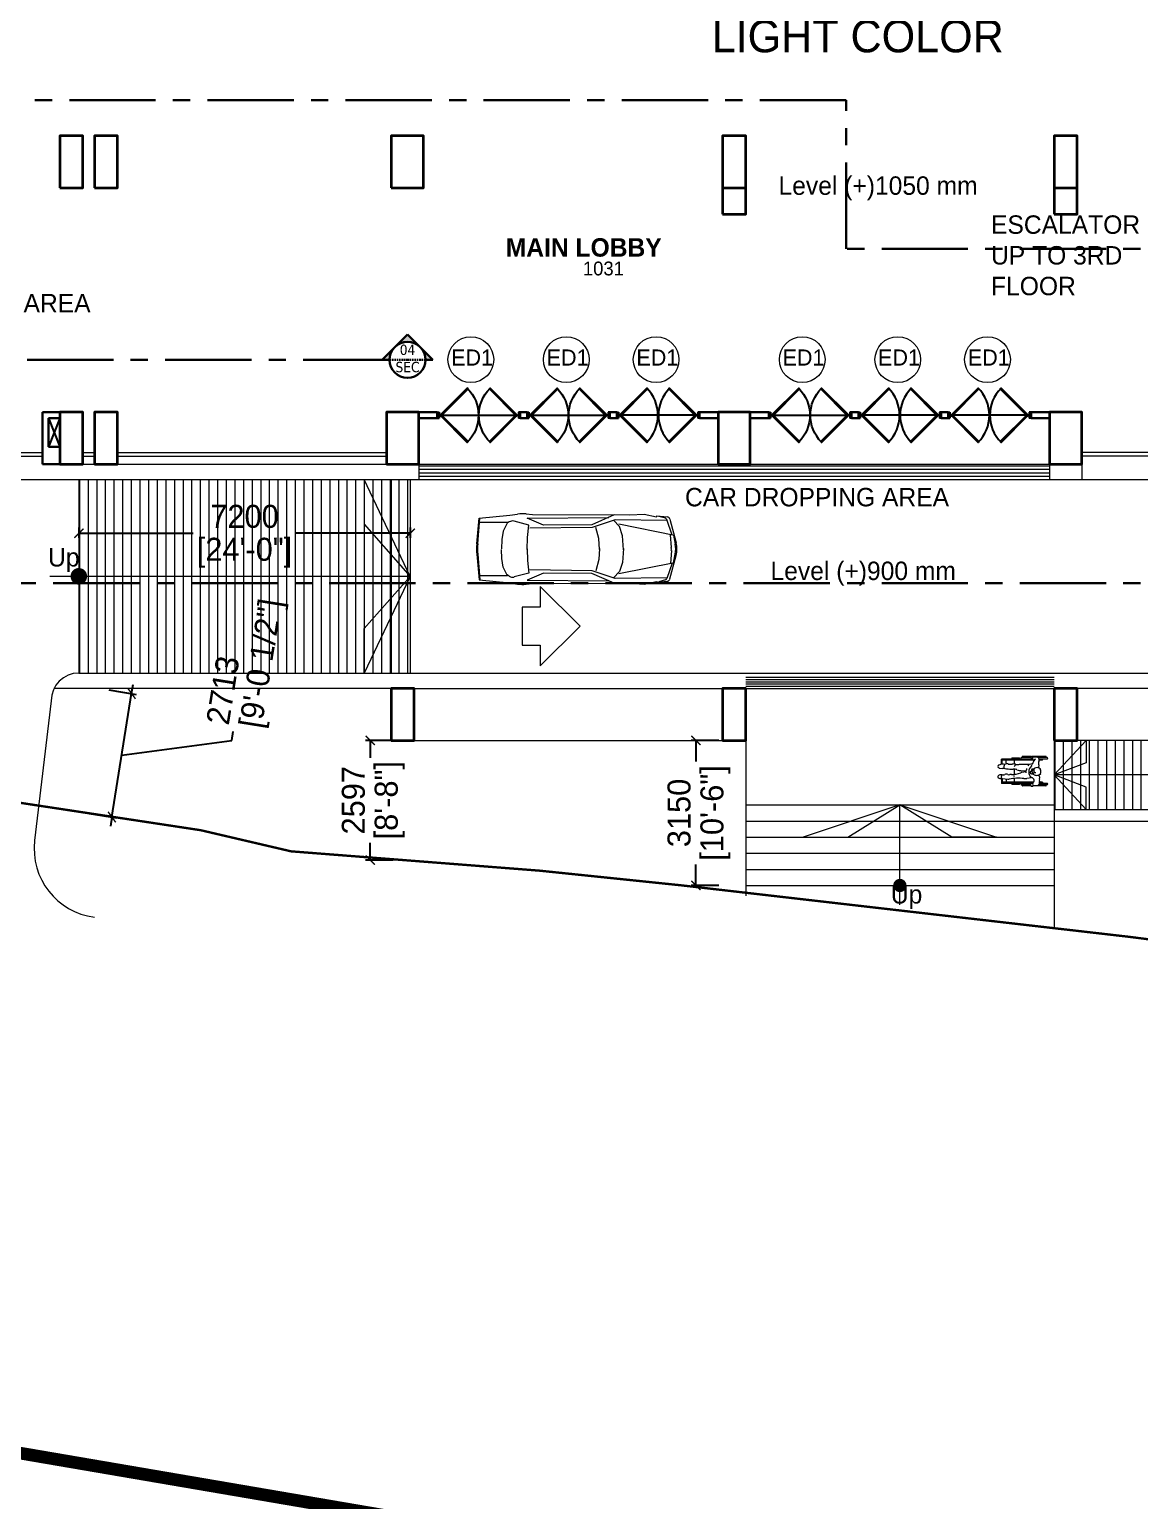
# Model space of a CAD drawing. Header units: millimetres. Extents: x 221017 to 6120115, y -1189702 to 83047459.
# Drawn here: x 3088234 to 3112353, y 32063 to 64006 of the extents above; entities that cross this region are included whole.
import ezdxf

# ---------------------------------------------------------------- set-up
doc = ezdxf.new("R2010")
doc.units = ezdxf.units.MM
doc.header["$LTSCALE"] = 150
doc.header["$MEASUREMENT"] = 0
doc.header["$PDMODE"] = 35
doc.header["$PDSIZE"] = -20
for name, pattern in [('BORDER', [1.75, 0.5, -0.25, 0.5, -0.25, 0, -0.25]), ('CENTERX2', [4, 2.5, -0.5, 0.5, -0.5]), ('HIDDEN', [0.375, 0.25, -0.125]), ('HIDDEN2', [0.1875, 0.125, -0.0625])]:
    doc.linetypes.add(name, pattern=pattern)
doc.layers.get('0').update_dxf_attribs({"linetype": 'CONTINUOUS', "lineweight": 9})
doc.layers.get('DEFPOINTS').update_dxf_attribs({"linetype": 'HIDDEN'})
for name, color, linetype, lineweight in [('CAR', 32, 'CONTINUOUS', 9), ('col new', 1, 'CONTINUOUS', 35), ('DIM', 7, 'CONTINUOUS', 13), ('Door Window Schedule', 173, 'CONTINUOUS', 9), ('Finishing Schedule', 44, 'CONTINUOUS', 9), ('FUR', 8, 'CONTINUOUS', 5), ('RAMP', 251, 'CONTINUOUS', 5), ('Roof Plan', 31, 'CONTINUOUS', 5), ('Room Numbering', 253, 'CONTINUOUS', 9), ('section line', 254, 'CONTINUOUS', 30), ('stair', 212, 'CONTINUOUS', 15), ('WALL', 7, 'CONTINUOUS', 30)]:
    doc.layers.add(name, color=color, linetype=linetype, lineweight=lineweight)
for name, color, linetype in [('door', 131, 'CONTINUOUS'), ('LOW WALL', 40, 'CONTINUOUS'), ('Propoerty Line', 3, 'BORDER'), ('ROAD', 1, 'CONTINUOUS'), ('TEXT', 7, 'CONTINUOUS')]:
    doc.layers.add(name, color=color, linetype=linetype)
doc.styles.get("Standard").update_dxf_attribs({"font": 'GOTHIC.TTF', "width": 0.8})
doc.styles.add('Tahoma', font='tahoma.ttf')
doc.styles.add('Text Layout', font='GOTHIC.TTF')
doc.dimstyles.new('scale 50mm NEW', dxfattribs={"dimscale": 0, "dimtxt": 500, "dimasz": 200, "dimexe": 100, "dimexo": 100, "dimgap": 100, "dimtad": 0, "dimdec": 0, "dimzin": 1, "dimdsep": 46, "dimtxsty": 'Text Layout', "dimblk": 'ARCHTICK', "dimcen": 0.09, "dimclrd": 256, "dimclre": 256, "dimadec": 0, "dimazin": 0, "dimtfac": 1, "dimtdec": 0, "dimtmove": 1, "dimatfit": 0, "dimfxl": 0, "dimtolj": 1, "dimtzin": 0, "dimarcsym": 0})
pattern_1 = [(90, (2911577.74, 78103.02), (-187.5, 1e-14), [])]

# ---------------------------------------------------------------- blocks, each defined once
blk = doc.blocks.new('D72')
at = {"layer": 'door'}
for p, q in [((0, 4.9), (1.5, 4.9)), ((0, -0.1), (0, 4.9)), ((0, 0.4), (0, 4.5)), ((1.5, -0.1), (1.5, 4.9)), ((1.5, 0.9), (1.5, 0.9)), ((2.5, 2.4), (3.4, 2.4)), ((69.5, 2.4), (68.6, 2.4)), ((70.5, 0.9), (70.5, 4.9)), ((72, 4.9), (70.5, 4.9)), ((70.5, -0.1), (70.5, 0.9)), ((70.5, 0.9), (70.5, 0.9)), ((72, -0.1), (72, 4.9)), ((72, 0.4), (72, 4.5)), ((0, -0.1), (1.5, -0.1)), ((72, -0.1), (70.5, -0.1))]:
    blk.add_line(p, q, dxfattribs=at)
at = {"layer": 'door', "linetype": 'HIDDEN2', "ltscale": 10}
blk.add_line((1.5, 2.4), (70.5, 2.4), dxfattribs=at)
at = {"layer": 'door', "ltscale": 10}
for points in [[(26.7, 25.3, 0.007036), (26.1, 26), (2.5, 2.4), (3.2, 1.8)], [(45.3, 25.3, -0.007036), (45.9, 26), (69.5, 2.4), (68.8, 1.8)], [(26.7, -20.5, -0.007036), (26.1, -21.1), (2.5, 2.4), (3.2, 3.1)], [(45.3, -20.5, 0.007036), (45.9, -21.1), (69.5, 2.4), (68.8, 3.1)]]:
    blk.add_lwpolyline(points, format="xyb", close=True, dxfattribs=at)
for centre, start, end in [((2.5, 2.4), 315, 45), ((69.5, 2.4), 135, 225)]:
    blk.add_arc(centre, 33.3, start, end, dxfattribs=at)
blk = doc.blocks.new('WHEEL CHAIR')
at = {"color": 0, "linetype": 'ByBlock'}
for p, q in [((-39.5, 1.2), (-32.3, 1.2)), ((-39.5, 0), (-32.7, 0)), ((-38.5, 2.2), (-27.6, 2.2)), ((-38.5, 1.6), (-31.8, 1.6)), ((-35.5, -1), (-35.5, 0)), ((-28.6, 2), (-31.8, 1.6)), ((-26.1, 2.4), (-27, 2.4)), ((-26.8, 0), (-26, 0)), ((-25.6, 0), (0, 0)), ((-25.5, 2.2), (-18.2, 2.2)), ((-25.1, 1.6), (-18.2, 1.6)), ((-25, 1.2), (-17.2, 1.2)), ((-15.3, 0.9), (-9.1, 0.9)), ((-15.3, 0.3), (-9.1, 0.3)), ((-11.2, 0), (-11.2, -4.3)), ((-3.9, -3.8), (-3.9, 0)), ((-0.5, -4.2), (-0.5, 0)), ((0, -4.2), (0, 0)), ((-35.5, -1), (-33, -1)), ((-28, -11.9), (-28, -10.9)), ((-28, -12.4), (-27.5, -12)), ((-27.8, -7.8), (-27.1, -8.2)), ((-27.8, -12.2), (-26.4, -12.3)), ((-27.5, -1), (0, -1)), ((-26.6, -9.6), (-26.7, -8.7)), ((-26.7, -11), (-26.1, -11.2)), ((-26.6, -9.7), (-26.6, -10.6)), ((-25.9, -4.9), (-22, -4.2)), ((-21.2, -10.5), (-16.6, -11)), ((-21.1, -10), (-17.7, -9.5)), ((-12.6, -8), (-16.6, -9.2)), ((-11.2, -7.8), (-11.2, -12.4)), ((-8.5, -7.8), (-11.2, -7.8)), ((-0.7, -4.1), (-5.5, -3.7)), ((0.2, -6.1), (-0.5, -7)), ((0.3, -5.1), (-0.1, -4.5)), ((-39.5, -21), (-32.4, -21)), ((-39.5, -22.3), (-31.8, -22.3)), ((-38.5, -22.7), (-30.4, -22.7)), ((-38.5, -23.3), (-26.7, -23.3)), ((-35.5, -20.1), (-32.7, -20.1)), ((-35.5, -20.1), (-35.5, -21)), ((-32.4, -13.4), (-32.5, -16)), ((-29.5, -21), (-28.1, -20.2)), ((-28.8, -20.6), (-27.9, -19.5)), ((-28.7, -20.4), (-28.7, -20.5)), ((-28.3, -20.1), (0, -20.1)), ((-26.6, -23.3), (-27, -23.1)), ((-26.8, -21), (0, -21)), ((-25.7, -23.3), (-26.2, -23.4)), ((-25.6, -23.3), (-18.2, -23.3)), ((-25.4, -22.3), (-17.2, -22.3)), ((-25.3, -22.7), (-18.2, -22.7)), ((-24.2, -16.5), (-16.5, -16.4)), ((-15.3, -21.3), (-9.1, -21.3)), ((-15.3, -22), (-9.1, -22)), ((-11.2, -16.8), (-11.2, -21)), ((-3.9, -16.7), (-3.9, -21)), ((2.1, -13.3), (-0.7, -13)), ((-0.5, -16.7), (-0.5, -21)), ((0, -16.6), (0, -21))]:
    blk.add_line(p, q, dxfattribs=at)
for centre, radius, start, end in [((-39.5, 0.6), 0.613, 90, 270), ((-38.5, 1.9), 0.306, 90, 270), ((-39.3, 2.5), 7.1, 337.1485, 348.553), ((-31.7, 0.9), 0.686, 96.1738, 168.553), ((-28.5, 0.4), 1.56, 338.1434, 96.1738), ((-27, 1.4), 1, 90.3734, 154.0963), ((-26.4, -1.4), 1.42, 74.409, 113.6829), ((-26.1, 1.5), 0.898, 50.9982, 90.3734), ((-25.8, 0.8), 0.808, 254.409, 336.7071), ((-26.5, 1.1), 1.51, 336.7071, 50.9982), ((-18.2, 1.9), 0.306, 270, 90), ((-17.2, 0.6), 0.613, 270, 90), ((-15.3, 0.6), 0.333, 90, 270), ((-9.1, 0.6), 0.333, 270, 90), ((-24.3, -10.1), 9.79, 170.2167, 190.0443), ((-33.3, -8.5), 0.72, 90.9535, 170.2167), ((-32, -11.4), 1.98, 190.0443, 248.1335), ((-31.3, -4.9), 1.94, 153.5166, 217.5222), ((-33.3, -6.5), 1.35, 270.9535, 311.3289), ((-35.9, -2.6), 3.19, 333.5166, 16.5694), ((-30.9, -1.1), 2.1, 157.1485, 196.5694), ((-36.5, -8.9), 4.58, 19.7257, 37.5222), ((-31.2, -8.8), 1.77, 96.4099, 131.3289), ((-30.7, -13.9), 6.95, 69.5864, 96.4099), ((-29.4, -10.9), 1.41, 0, 105.4377), ((-29.4, -12), 1.4, 292.3739, 3.0345), ((-27.4, -2.3), 1.07, 124.5485, 199.9444), ((-15.7, -15.9), 14.1, 149.1701, 154.8848), ((-25.1, -1.5), 3.54, 199.9444, 256.9452), ((-28.5, -8.2), 0.851, 329.1701, 69.5864), ((-29.6, 0.9), 2.81, 304.5485, 338.1434), ((-28.4, -10.5), 1.75, 299.7251, 357.1058), ((-27.4, -8.8), 0.728, 7.5231, 61.3712), ((-26.9, -12.5), 4.24, 68.468, 90.2381), ((-26.9, -9.7), 0.364, 357.1058, 7.5231), ((-26.8, -7.2), 3.52, 273.7076, 297.295), ((-26.4, -11.7), 0.54, 267.8272, 64.231), ((-30.5, -9.9), 6.91, 310.6612, 46.6858), ((-25.7, -9.5), 0.949, 297.295, 68.468), ((-15.1, -14), 7.05, 147.274, 171.2195), ((-20.4, -13.6), 9.49, 84.1619, 99.6849), ((-14.9, -6.9), 6.9, 199.3703, 207.8163), ((-14.5, 43.5), 47.9, 264.1619, 279.4895), ((-19.1, -1), 8.56, 279.5756, 286.9445), ((-18, -23), 12.1, 67.3879, 85.668), ((-10.8, -5.7), 6.7, 247.3879, 276.056), ((-11.2, -12.7), 4.88, 89.7461, 106.9445), ((-10.1, -5.8), 0.987, 169.3771, 225.3134), ((-9.2, -21.4), 9.14, 85.583, 96.056), ((-8.5, -3.8), 3.98, 269.7461, 290.1272), ((-15.3, -100.4), 88.4, 81.839, 85.583), ((-6.4, -9.5), 2.09, 61.1107, 110.1272), ((-5.9, -8.2), 4.5, 84.8929, 99.4895), ((-4.2, -5.5), 2.45, 241.1107, 302.0847), ((-1.8, -9.4), 2.11, 79.8776, 122.0847), ((-1.3, -6.4), 0.958, 259.8776, 320.0692), ((-0.8, -4.9), 0.757, 32.0961, 84.8929), ((0.2, -5.8), 1.59, 237.7219, 264.8934), ((0.7, -7.4), 3.3, 47.1659, 107.4034), ((0.5, -2.8), 4.59, 264.8934, 299.1731), ((-0.5, -5.6), 0.867, 320.0692, 32.0961), ((2.2, -5.8), 1.09, 299.1731, 47.1659), ((-39.5, -21.7), 0.613, 90, 270), ((-38.5, -23), 0.306, 90, 270), ((-30.8, -8.5), 5.18, 248.1335, 292.3739), ((-31.2, -19.7), 1.48, 143.1315, 205.2149), ((-30.3, -16), 2.19, 178.7191, 206.463), ((-34.5, -21.3), 2.14, 356.2268, 25.2149), ((-33.8, -17.8), 1.79, 323.1315, 26.463), ((-31.5, -21.5), 0.824, 176.2268, 235.4123), ((-30.5, -20), 2.68, 235.4123, 263.5457), ((-27.2, 8.8), 31.6, 263.5457, 269.2953), ((-27.7, -20.9), 0.834, 14.3528, 121.0291), ((-29.7, -18.1), 2.23, 321.1007, 335.8172), ((-43.4, -12), 17.3, 335.8172, 345.644), ((-27.6, -22.1), 0.724, 269.2953, 346.2891), ((-26.7, -22.7), 0.432, 166.4185, 233.805), ((-30, -21.5), 3.15, 346.2891, 14.3528), ((-26.9, -8), 8.88, 270.5698, 288.0744), ((-26.2, -20.7), 0.947, 229.4894, 277.8265), ((-24.5, -16.8), 2.19, 130.6612, 165.644), ((-26.3, -22.9), 0.5, 233.805, 280.699), ((-26, -22.1), 0.518, 37.78, 97.8265), ((-25.8, -22.9), 0.366, 280.699, 334.4064), ((-26.6, -22.6), 1.24, 334.4064, 37.78), ((-24.8, -14.5), 2.14, 295.1049, 338.8275), ((-18.2, -23), 0.306, 270, 90), ((-17.2, -21.7), 0.613, 270, 90), ((-16.6, -5), 11.4, 270.312, 277.4493), ((-15.3, -21.7), 0.333, 90, 270), ((-14.1, -24), 7.67, 74.1699, 97.4493), ((-12.9, -13.8), 2, 298.693, 344.3358), ((-10, -9.3), 7.52, 254.1699, 274.4975), ((-7.3, -42.7), 26, 86.3024, 94.4975), ((-9.1, -21.7), 0.333, 270, 90), ((-5.2, -9.2), 7.64, 266.3024, 284.8355), ((-3.6, -15.2), 1.41, 284.8355, 343.4823), ((-1.2, -13.3), 3.5, 242.6529, 278.261), ((-2.8, -13.8), 0.86, 1.2881, 81.839), ((-1.1, -16.5), 3.47, 83.7627, 109.5493), ((-7.9, -13.9), 5.95, 343.4823, 1.2881), ((-2.7, -3.2), 13.7, 278.261, 291.9692), ((1.9, -14.7), 1.35, 291.9692, 83.7627)]:
    blk.add_arc(centre, radius, start, end, dxfattribs=at)
blk = doc.blocks.new('_ARCHTICK')
at = {"color": 0, "linetype": 'ByBlock', "const_width": 0.15}
blk.add_lwpolyline([(-0.5, -0.5), (0.5, 0.5)], dxfattribs=at)
blk = doc.blocks.new('*D259')
at = {"layer": 'DEFPOINTS', "color": 0, "ltscale": 0.5, "transparency": 16777216}
for p in [(3095637, 48568), (3096345, 48568), (3096345, 45971)]:
    blk.add_point(p, dxfattribs=at)
at = {"layer": 'DIM', "lineweight": -2, "ltscale": 0.5, "transparency": 16777216}
for p, q in [((3096137, 48568), (3095537, 48568)), ((3095637, 48568), (3095637, 48193)), ((3095637, 45971), (3095637, 46346)), ((3096137, 45971), (3095537, 45971))]:
    blk.add_line(p, q, dxfattribs=at)
at = {"layer": 'DIM', "lineweight": -2, "ltscale": 0.5, "transparency": 16777216, "xscale": 200, "yscale": 200, "zscale": 200}
for p, rotation in [((3095637, 48568), 90), ((3095637, 45971), 270)]:
    blk.add_blockref('_ARCHTICK', p, dxfattribs=dict(at, rotation=rotation))
at = {"layer": 'DIM', "color": 0, "ltscale": 0.5, "transparency": 16777216, "char_height": 500, "attachment_point": 5, "rotation": 90, "style": 'Text Layout'}
for s, insert in [('\\A1;2597', (3095274, 47270)), ('\\A1;[8\'-8"]', (3096061, 47270))]:
    blk.add_mtext(s, dxfattribs=dict(at, insert=insert))
blk = doc.blocks.new('*D260')
at = {"layer": 'DEFPOINTS', "color": 0, "ltscale": 0.5, "transparency": 16777216}
for p in [(3102713, 48568), (3103545, 48568), (3103795, 45418)]:
    blk.add_point(p, dxfattribs=at)
at = {"layer": 'DIM', "lineweight": -2, "ltscale": 0.5, "transparency": 16777216}
for p, q in [((3103213, 48568), (3102613, 48568)), ((3102713, 48568), (3102713, 48110)), ((3102713, 45418), (3102713, 45877)), ((3103213, 45418), (3102613, 45418))]:
    blk.add_line(p, q, dxfattribs=at)
at = {"layer": 'DIM', "lineweight": -2, "ltscale": 0.5, "transparency": 16777216, "xscale": 200, "yscale": 200, "zscale": 200}
for p, rotation in [((3102713, 48568), 90), ((3102713, 45418), 270)]:
    blk.add_blockref('_ARCHTICK', p, dxfattribs=dict(at, rotation=rotation))
at = {"layer": 'DIM', "color": 0, "ltscale": 0.5, "transparency": 16777216, "char_height": 500, "attachment_point": 5, "rotation": 90, "style": 'Text Layout'}
for s, insert in [('\\A1;[10\'-6"]', (3103137, 46993)), ('\\A1;3150', (3102350, 46993))]:
    blk.add_mtext(s, dxfattribs=dict(at, insert=insert))
blk = doc.blocks.new('*D263')
at = {"layer": 'DEFPOINTS', "color": 0, "ltscale": 0.5, "transparency": 16777216}
for p in [(3089774, 49693), (3090455, 49584), (3089345, 47014)]:
    blk.add_point(p, dxfattribs=at)
at = {"layer": 'DIM', "lineweight": -2, "ltscale": 0.5, "transparency": 16777216}
for p, q in [((3089961, 49663), (3090554, 49568)), ((3090025, 46905), (3090455, 49584)), ((3090025, 46905), (3090455, 49584)), ((3090455, 49584), (3090487, 49781)), ((3090240, 48245), (3092630, 48563)), ((3092630, 48563), (3092662, 48760)), ((3089532, 46984), (3090124, 46889)), ((3090025, 46905), (3089994, 46708))]:
    blk.add_line(p, q, dxfattribs=at)
at = {"layer": 'DIM', "lineweight": -2, "ltscale": 0.5, "transparency": 16777216, "xscale": 200, "yscale": 200, "zscale": 200}
for p, rotation in [((3090455, 49584), 260.8871282000938), ((3090025, 46905), 80.88712820009376)]:
    blk.add_blockref('_ARCHTICK', p, dxfattribs=dict(at, rotation=rotation))
at = {"layer": 'DIM', "color": 0, "ltscale": 0.5, "transparency": 16777216, "char_height": 500, "attachment_point": 5, "rotation": 80.8871, "style": 'Text Layout'}
for s, insert in [('\\A1;[9\'-0 1/2"]', (3093327, 50231)), ('\\A1;2713', (3092438, 49655))]:
    blk.add_mtext(s, dxfattribs=dict(at, insert=insert))
blk = doc.blocks.new('CAR2')
for p, q in [((-76.3, 25.9), (-85.2, 25)), ((-83.7, 23.9), (-78.1, 25.4)), ((-76.1, 25), (-76.3, 25.9)), ((-65.7, 27.4), (-76, 25.2)), ((-53.4, 26.8), (-65.7, 27.4)), ((29.8, 27.1), (-53.4, 26.8)), ((-40, 26.7), (-21, 18.4)), ((35.3, 27.6), (29.8, 27.1)), ((49.3, 26.5), (42.7, 27.5)), ((75.5, 23.9), (49.3, 26.5)), ((-87.4, 23.1), (-92.9, 3)), ((-91.4, 9.2), (-43.8, 18.8)), ((-89.6, 9.5), (-84.9, 22.8)), ((-85, 22), (-40.8, 22.6)), ((-47.1, 8.9), (-44.6, 16.8)), ((-44.6, 16.8), (-39.5, 22.2)), ((-40.8, 22.6), (-21.1, 16.2)), ((34.4, 24.1), (-35.4, 24.7)), ((-26.9, 6.5), (-24.4, 16.2)), ((-21.1, 16.2), (32, 15.4)), ((-21, 18.4), (20.4, 18)), ((20.4, 18), (34.4, 24.1)), ((33, 18), (45.5, 21.4)), ((34.1, 7.3), (33, 18)), ((49.7, 20.8), (51.5, 19.6)), ((51.1, 20.3), (74.8, 20.4)), ((51.1, 20.3), (54.8, 12.9)), ((54.8, 12.9), (56.1, 5.6)), ((76.6, 2), (74.7, 23.9)), ((77.4, 2), (75.5, 23.9)), ((-90.5, 9.3), (-92.1, 1.9)), ((-88.8, -1.2), (-88.1, 9.8)), ((-47.8, -3), (-47.1, 8.9)), ((-27.3, -2.9), (-26.9, 6.5)), ((34.3, -2.7), (34.1, 7.3)), ((56.1, 5.6), (56.4, -2.2)), ((-87.4, -28), (-92.9, -7.9)), ((-90.5, -14.2), (-92.1, -6.7)), ((-88.8, -3.7), (-88.1, -14.7)), ((-47.8, -1.9), (-47.1, -13.8)), ((-27.3, -2), (-26.9, -11.4)), ((-26.9, -11.4), (-24.4, -21)), ((34.1, -12.2), (33, -22.8)), ((34.3, -2.1), (34.1, -12.2)), ((54.8, -17.7), (56.1, -10.5)), ((56.1, -10.5), (56.4, -2.7)), ((76.6, -6.8), (74.7, -28.7)), ((77.4, -6.8), (75.5, -28.8)), ((-91.4, -14), (-43.8, -23.6)), ((-89.6, -14.3), (-84.9, -27.6)), ((-47.1, -13.8), (-44.6, -21.6)), ((-44.6, -21.6), (-39.5, -27)), ((-40.8, -27.5), (-21.1, -21)), ((-40, -31.6), (-21, -23.2)), ((-21.1, -21), (32, -20.2)), ((-21, -23.2), (20.4, -22.8)), ((20.4, -22.8), (34.4, -28.9)), ((33, -22.8), (45.5, -26.3)), ((49.7, -25.6), (51.5, -24.5)), ((51.1, -25.1), (54.8, -17.7)), ((-76.3, -30.8), (-85.2, -29.9)), ((-85, -26.8), (-40.8, -27.5)), ((-83.7, -28.7), (-78.1, -30.3)), ((-76.1, -29.8), (-76.3, -30.8)), ((-65.7, -32.2), (-76, -30)), ((-53.4, -31.7), (-65.7, -32.2)), ((29.8, -31.9), (-53.4, -31.7)), ((34.4, -28.9), (-35.4, -29.5)), ((35.3, -32.5), (29.8, -31.9)), ((49.3, -31.4), (42.7, -32.3)), ((75.5, -28.8), (49.3, -31.4)), ((51.1, -25.1), (74.8, -25.2))]:
    blk.add_line(p, q)
for centre, radius, start, end in [((38.3, -3.1), 30.8, 81.9284, 95.6257), ((-85, 22.5), 2.57, 95.8102, 164.6615), ((-83.3, 22.2), 1.71, 105.4862, 160.7894), ((46.9, 16.5), 5.14, 56.2641, 105.5306), ((-73.1, -2.4), 20.5, 164.6615, 195.3385), ((-72, -2.4), 20.5, 167.9052, 192.0948), ((25.4, -2.4), 51.4, 355.0592, 4.9408), ((26.2, -2.4), 51.4, 355.0592, 4.9408), ((-68.3, -2.4), 20.5, 176.4735, 183.5265), ((-85, -27.3), 2.57, 195.3385, 264.1898), ((-83.3, -27.1), 1.71, 199.2106, 254.5138), ((38.3, -1.8), 30.8, 264.3743, 278.0716), ((46.9, -21.3), 5.14, 254.4694, 303.7359)]:
    blk.add_arc(centre, radius, start, end)
blk = doc.blocks.new('*D265')
at = {"layer": 'DEFPOINTS', "color": 0, "ltscale": 0.5, "transparency": 16777216}
for p in [(3089307, 53453), (3096507, 53453), (3096507, 53067)]:
    blk.add_point(p, dxfattribs=at)
at = {"layer": 'DIM', "lineweight": -2, "ltscale": 0.5, "transparency": 16777216}
for p, q in [((3089307, 53192), (3089307, 52967)), ((3089307, 53067), (3091791, 53067)), ((3096507, 53067), (3094024, 53067)), ((3096507, 53192), (3096507, 52967))]:
    blk.add_line(p, q, dxfattribs=at)
at = {"layer": 'DIM', "lineweight": -2, "ltscale": 0.5, "transparency": 16777216, "xscale": 200, "yscale": 200, "zscale": 200, "rotation": 180}
blk.add_blockref('_ARCHTICK', (3089307, 53067), dxfattribs=at)
at = {"layer": 'DIM', "lineweight": -2, "ltscale": 0.5, "transparency": 16777216, "xscale": 200, "yscale": 200, "zscale": 200}
blk.add_blockref('_ARCHTICK', (3096507, 53067), dxfattribs=at)
at = {"layer": 'DIM', "color": 0, "ltscale": 0.5, "transparency": 16777216, "char_height": 500, "attachment_point": 5, "style": 'Text Layout'}
for s, insert in [('\\A1;7200', (3092907, 53430)), ('\\A1;[24\'-0"]', (3092907, 52643))]:
    blk.add_mtext(s, dxfattribs=dict(at, insert=insert))
blk = doc.blocks.new('fd fdfede')
at = {"layer": 'Door Window Schedule', "ltscale": 0.5}
blk.add_circle((3099899, 56836), 497, dxfattribs=at)
at = {"layer": 'Door Window Schedule', "ltscale": 0.5, "insert": (3099926, 57057), "char_height": 350, "width": 871.62, "attachment_point": 2}
blk.add_mtext('{\\W1;ED1}', dxfattribs=at)

msp = doc.modelspace()

# ---------------------------------------------------------------- hatches: boundary and pattern name
at = {"layer": 'RAMP', "ltscale": 0.5}
h = msp.add_hatch(dxfattribs=at)
h.set_pattern_fill('LINE', color=256, scale=1500, angle=90, style=0)
h.set_pattern_definition(pattern_1)
h.paths.add_polyline_path([(3096094.8, 52130.7), (3096094.8, 54230.7), (3089307.3, 54230.7), (3089307.3, 52130.7)])
h.paths.add_polyline_path([(3089307.3, 52130.7), (3089307.3, 50030.7), (3096094.8, 50030.7), (3096094.8, 52130.7)])
h.paths.add_polyline_path([(3096094.8, 52130.7), (3096094.8, 50030.7), (3096469.8, 50030.7), (3096469.8, 52130.7)])
h.paths.add_polyline_path([(3096094.8, 52130.7), (3096469.8, 52130.7), (3096469.8, 54230.7), (3096094.8, 54230.7)])
h = msp.add_hatch(dxfattribs=at)
h.set_pattern_fill('LINE', color=256, scale=1500, angle=90, style=0)
h.set_pattern_definition(pattern_1)
h.paths.add_polyline_path([(3126694.8, 48568.2), (3125394.8, 48568.2), (3124894.8, 48568.2), (3118194.8, 48568.2), (3117694.8, 48568.2), (3110994.8, 48568.2), (3110494.8, 48568.2), (3110494.8, 47068.2), (3126694.8, 47068.2)])
h.paths.add_polyline_path([(3113669.2, 47498.8), (3121079.6, 47498.8), (3121079.6, 48308.3), (3113669.2, 48308.3)], flags=24)
at = {"layer": 'section line'}
h = msp.add_hatch(color=256, dxfattribs=at)
edge = h.paths.add_edge_path()
edge.add_line((3096057.6, 56831.1), (3095895.8, 56831.1))
edge.add_line((3095895.8, 56831.1), (3096448.3, 57383.6))
edge.add_line((3096448.3, 57383.6), (3097000.7, 56831.1))
edge.add_line((3097000.7, 56831.1), (3096838.9, 56831.1))
edge.add_arc((3096448.3, 56831.1), 390.6, 0, 180)

# ---------------------------------------------------------------- linework, layer by layer
at = {"ltscale": 0.5}
for p, q in [((3082194.8, 54818.2), (3088519.8, 54818.2)), ((3082194.8, 54743.2), (3088519.8, 54743.2)), ((3089394.8, 54818.2), (3089644.8, 54818.2)), ((3089394.8, 54743.2), (3089644.8, 54743.2)), ((3090144.8, 54818.2), (3095994.8, 54818.2)), ((3090144.8, 54743.2), (3095994.8, 54743.2)), ((3117694.8, 54818.2), (3111094.8, 54818.2)), ((3117694.8, 54743.2), (3111094.8, 54743.2)), ((3089394.8, 54568.2), (3095994.8, 54568.2)), ((3096694.8, 54568.2), (3103194.8, 54568.2)), ((3096694.8, 54568.2), (3096694.8, 54230.7)), ((3096694.8, 54530.7), (3110394.8, 54530.7)), ((3096694.8, 54455.7), (3110394.8, 54455.7)), ((3096694.8, 54380.7), (3110394.8, 54380.7)), ((3096694.8, 54305.7), (3110394.8, 54305.7)), ((3103894.8, 54568.2), (3110394.8, 54568.2)), ((3110394.8, 54568.2), (3110394.8, 54230.7)), ((3111094.8, 54568.2), (3111094.8, 54230.7)), ((3081435.3, 54230.7), (3139294.8, 54230.7)), ((3089307.3, 54230.7), (3089307.3, 50030.7)), ((3096094.8, 54230.7), (3096094.8, 50030.7)), ((3096507.3, 54230.7), (3096507.3, 50030.7)), ((3096507.3, 52130.7), (3088676.8, 52130.7)), ((3089307.3, 50030.7), (3132944.8, 50030.7)), ((3089307.3, 50030.7), (3096094.8, 50030.7)), ((3089307.3, 50030.7), (3096094.8, 50030.7)), ((3096094.8, 49693.2), (3088767.7, 49693.2)), ((3096094.8, 49693.2), (3088767.7, 49693.2)), ((3096094.8, 49693.2), (3088767.7, 49693.2)), ((3096594.8, 49693.2), (3103294.8, 49693.2)), ((3096594.8, 49693.2), (3103294.8, 49693.2)), ((3103794.8, 49693.2), (3110494.8, 49693.2)), ((3117694.8, 49693.2), (3110994.8, 49693.2)), ((3088707.3, 49430.7), (3088346.6, 46394.1)), ((3096594.8, 48568.2), (3103294.8, 48568.2)), ((3103794.8, 48568.2), (3103794.8, 45192)), ((3110494.8, 48568.2), (3110494.8, 44491.2)), ((3117694.8, 48568.2), (3110994.8, 48568.2))]:
    msp.add_line(p, q, dxfattribs=at)
for points in [[(3096507.3, 52130.7), (3095506.3, 54230.7), (3095506.3, 53261), (3096507.3, 52130.7)], [(3096507.3, 52130.7), (3095506.3, 50030.7), (3095506.3, 51000.4), (3096507.3, 52130.7)], [(3110494.8, 47818.2), (3111194.8, 48568.2), (3111194.8, 48083.3), (3110494.8, 47818.2)], [(3110494.8, 47818.2), (3111194.8, 47068.2), (3111194.8, 47553), (3110494.8, 47818.2)], [(3107144.8, 47168.2), (3105044.8, 46468.2), (3106014.5, 46468.2), (3107144.8, 47168.2)], [(3107144.8, 47168.2), (3109244.8, 46468.2), (3108275.1, 46468.2), (3107144.8, 47168.2)]]:
    msp.add_lwpolyline(points, dxfattribs=at)
for points, const_width in [([(3089397.3, 52130.7, -1), (3089217.3, 52130.7, -1)], 180), ([(3107216.8, 45418.2, -1), (3107072.8, 45418.2, -1)], 144)]:
    msp.add_lwpolyline(points, format="xyb", close=True, dxfattribs=dict(at, const_width=const_width))
msp.add_lwpolyline([(3100196, 51049.3), (3099330.6, 51913.7), (3099330.6, 51463.6), (3098940, 51463.6), (3098940, 50635), (3099330.6, 50635), (3099330.6, 50185)], close=True, dxfattribs=at)
for centre, radius, start, end in [((3089307.3, 49430.7), 600, 90, 180), ((3089307.3, 49430.7), 600, 90, 180), ((3089307.3, 49430.7), 600, 90, 180), ((3089836.1, 46217.2), 1500, 173.22588, 262.77863)]:
    msp.add_arc(centre, radius, start, end, dxfattribs=at)
at = {"layer": 'col new', "linetype": 'Continuous', "ltscale": 0.5}
for points in [[(3088894.8, 60568.2), (3089394.8, 60568.2), (3089394.8, 61693.2), (3088894.8, 61693.2)], [(3089644.8, 60568.2), (3090144.8, 60568.2), (3090144.8, 61693.2), (3089644.8, 61693.2)], [(3096094.8, 60568.2), (3096794.8, 60568.2), (3096794.8, 61693.2), (3096094.8, 61693.2)], [(3103294.8, 59993.2), (3103794.8, 59993.2), (3103794.8, 61693.2), (3103294.8, 61693.2)], [(3103294.8, 60568.2), (3103794.8, 60568.2), (3103794.8, 61693.2), (3103294.8, 61693.2)], [(3110494.8, 59993.2), (3110994.8, 59993.2), (3110994.8, 61693.2), (3110494.8, 61693.2)], [(3110494.8, 60568.2), (3110994.8, 60568.2), (3110994.8, 61693.2), (3110494.8, 61693.2)], [(3088894.8, 54568.2), (3089394.8, 54568.2), (3089394.8, 55693.2), (3088894.8, 55693.2)], [(3089644.8, 54568.2), (3090144.8, 54568.2), (3090144.8, 55693.2), (3089644.8, 55693.2)], [(3095994.8, 54568.2), (3096694.8, 54568.2), (3096694.8, 55693.2), (3095994.8, 55693.2)], [(3103194.8, 54568.2), (3103894.8, 54568.2), (3103894.8, 55693.2), (3103194.8, 55693.2)], [(3110394.8, 54568.2), (3111094.8, 54568.2), (3111094.8, 55693.2), (3110394.8, 55693.2)], [(3096094.8, 48568.2), (3096594.8, 48568.2), (3096594.8, 49693.2), (3096094.8, 49693.2)], [(3103294.8, 48568.2), (3103794.8, 48568.2), (3103794.8, 49693.2), (3103294.8, 49693.2)], [(3110494.8, 48568.2), (3110994.8, 48568.2), (3110994.8, 49693.2), (3110494.8, 49693.2)]]:
    msp.add_lwpolyline(points, close=True, dxfattribs=at)
at = {"layer": 'DIM', "ltscale": 0.5}
for points in [[(3127307.7, 47818.2), (3110494.8, 47818.2)], [(3107144.8, 45001), (3107144.8, 47168.2)]]:
    msp.add_lwpolyline(points, dxfattribs=at)
at = {"layer": 'LOW WALL', "ltscale": 0.5}
for p, q in [((3088894.8, 55568.2), (3088644.8, 54943.2)), ((3088644.8, 55568.2), (3088894.8, 54943.2))]:
    msp.add_line(p, q, dxfattribs=at)
at = {"layer": 'Propoerty Line', "lineweight": 15, "const_width": 50.8}
msp.add_lwpolyline([(3032022.8, 51832.8), (3040837.9, 51305.9), (3042621.8, 51027.8), (3044209.1, 51111.6), (3046821.7, 51132.1), (3051246.1, 50909.2), (3060128.7, 50538.7), (3069086.5, 49677.9), (3078837.7, 48342.7), (3080006.5, 47895), (3081092.4, 47858.4), (3082181.6, 47993.4), (3087171.2, 47344.2), (3091956.3, 46618.3), (3093918.4, 46159.8), (3099321.4, 45739.7), (3102399.3, 45421.4), (3112106.8, 44306), (3121829.1, 43070.6), (3132958.2, 40724.3), (3142784.6, 38640.7), (3145693.9, 38036.6), (3163549.7, 34256.8)], dxfattribs=at)
msp.add_lwpolyline([(3032022.8, 51832.8), (3040837.9, 51305.9), (3042621.8, 51027.8), (3044209.1, 51111.6), (3046821.7, 51132.1), (3051246.1, 50909.2), (3060128.7, 50538.7), (3069086.5, 49677.9), (3078837.7, 48342.7), (3080006.5, 47895), (3081092.4, 47858.4), (3082181.6, 47993.4), (3087171.2, 47344.2), (3091956.3, 46618.3), (3093918.4, 46159.8), (3099321.4, 45739.7), (3102399.3, 45421.4), (3112106.8, 44306), (3121829.1, 43070.6), (3132958.2, 40724.3), (3142784.6, 38640.7), (3145693.9, 38036.6), (3163549.7, 34256.8)], dxfattribs=at)
at = {"layer": 'ROAD', "lineweight": 15, "const_width": 274.3}
msp.add_lwpolyline([(3193825, 1981.7), (3193658.2, 6673.4), (3192823.7, 8502.9), (3191641.4, 9788.7), (3190044.5, 10955.6), (3185720.7, 12578.1), (3180271.1, 14098.3), (3159712.5, 19286.1), (3150007.4, 21512.3), (3137087.6, 24295.5), (3111139.1, 29312.3), (3098902.4, 31235.2), (3081909, 34140.5), (3071294.7, 35274.1), (3044823, 37093.6), (3021554.8, 38259.2), (3001823.2, 38739.4), (2979917, 38629.2), (2958656.2, 35479.5)], dxfattribs=at)
at = {"layer": 'Roof Plan', "ltscale": 0.5}
for p, q in [((3103794.8, 49943.2), (3110494.8, 49943.2)), ((3103794.8, 49893.2), (3110494.8, 49893.2)), ((3103794.8, 49843.2), (3110494.8, 49843.2)), ((3103794.8, 49793.2), (3110494.8, 49793.2)), ((3103794.8, 49743.2), (3110494.8, 49743.2)), ((3103794.8, 49693.2), (3110494.8, 49693.2)), ((3110494.8, 47068.2), (3126694.8, 47068.2)), ((3110494.8, 46818.2), (3126694.8, 46818.2))]:
    msp.add_line(p, q, dxfattribs=at)
at = {"layer": 'section line', "linetype": 'CENTERX2', "ltscale": 5}
for p, q in [((3105976.6, 62466.7), (3036574.7, 62466.7)), ((3105976.6, 59240.1), (3105976.6, 62466.7)), ((3174624.4, 59240.1), (3105976.6, 59240.1)), ((3096057.6, 56831.1), (3037833.8, 56831.1)), ((3174624.4, 51985.1), (3062844.7, 51985.1))]:
    msp.add_line(p, q, dxfattribs=at)
at = {"layer": 'section line'}
for p, q in [((3095895.8, 56831.1), (3096448.3, 57383.6)), ((3096172, 57107.3), (3096448.3, 57383.6)), ((3096448.3, 57383.6), (3097000.7, 56831.1)), ((3096448.3, 57383.6), (3096724.5, 57107.3)), ((3096057.6, 56831.1), (3095895.8, 56831.1)), ((3096057.6, 56831.1), (3096088.7, 56831.1)), ((3096110.4, 56831.1), (3096141.5, 56831.1)), ((3096162, 56831.1), (3096193.1, 56831.1)), ((3096214.8, 56831.1), (3096245.9, 56831.1)), ((3096266.3, 56831.1), (3096297.4, 56831.1)), ((3096319.1, 56831.1), (3096350.2, 56831.1)), ((3096370.7, 56831.1), (3096401.8, 56831.1)), ((3096422.2, 56831.1), (3096453.3, 56831.1)), ((3096474.3, 56831.1), (3096443.2, 56831.1)), ((3096525.8, 56831.1), (3096494.7, 56831.1)), ((3096577.4, 56831.1), (3096546.3, 56831.1)), ((3096630.2, 56831.1), (3096599.1, 56831.1)), ((3096681.7, 56831.1), (3096650.6, 56831.1)), ((3096734.5, 56831.1), (3096703.4, 56831.1)), ((3096786.1, 56831.1), (3096755, 56831.1)), ((3096838.9, 56831.1), (3096807.8, 56831.1)), ((3097000.7, 56831.1), (3096838.9, 56831.1))]:
    msp.add_line(p, q, dxfattribs=at)
msp.add_circle((3096448.3, 56831.1), 390.6, dxfattribs=at)
for start, end in [(0, 180), (45, 135)]:
    msp.add_arc((3096448.3, 56831.1), 390.6, start, end, dxfattribs=at)
at = {"layer": 'stair', "ltscale": 0.5}
for p, q in [((3103794.8, 47168.2), (3110494.8, 47168.2)), ((3103794.8, 46818.2), (3110494.8, 46818.2)), ((3103794.8, 46468.2), (3110494.8, 46468.2)), ((3103794.8, 46118.2), (3110494.8, 46118.2)), ((3103794.8, 45768.2), (3110494.8, 45768.2)), ((3103794.8, 45418.2), (3110494.8, 45418.2))]:
    msp.add_line(p, q, dxfattribs=at)
at = {"layer": 'WALL', "ltscale": 0.5}
for p, q in [((3088519.8, 55693.2), (3088519.8, 54568.2)), ((3088894.8, 55693.2), (3088519.8, 55693.2)), ((3096694.8, 55693.2), (3097095, 55693.2)), ((3097095, 55568.2), (3097095, 55693.2)), ((3099044.8, 55693.2), (3098895, 55693.2)), ((3098895, 55568.2), (3098895, 55693.2)), ((3099044.8, 55568.2), (3099044.8, 55693.2)), ((3100994.5, 55693.2), (3100844.8, 55693.2)), ((3100844.8, 55568.2), (3100844.8, 55693.2)), ((3100994.5, 55568.2), (3100994.5, 55693.2)), ((3103194.8, 55693.2), (3102794.5, 55693.2)), ((3102794.5, 55568.2), (3102794.5, 55693.2)), ((3103894.8, 55693.2), (3104295, 55693.2)), ((3104295, 55568.2), (3104295, 55693.2)), ((3106095, 55693.2), (3106244.8, 55693.2)), ((3106095, 55568.2), (3106095, 55693.2)), ((3106244.8, 55568.2), (3106244.8, 55693.2)), ((3108044.8, 55693.2), (3108194.5, 55693.2)), ((3108044.8, 55568.2), (3108044.8, 55693.2)), ((3108194.5, 55568.2), (3108194.5, 55693.2)), ((3110394.8, 55693.2), (3109994.5, 55693.2)), ((3109994.5, 55568.2), (3109994.5, 55693.2)), ((3088644.8, 55568.2), (3088644.8, 54943.2)), ((3088894.8, 55568.2), (3088644.8, 55568.2)), ((3096694.8, 55568.2), (3097095, 55568.2)), ((3099044.8, 55568.2), (3098895, 55568.2)), ((3100994.5, 55568.2), (3100844.8, 55568.2)), ((3103194.8, 55568.2), (3102794.5, 55568.2)), ((3103894.8, 55568.2), (3104295, 55568.2)), ((3106095, 55568.2), (3106244.8, 55568.2)), ((3108044.8, 55568.2), (3108194.5, 55568.2)), ((3110394.8, 55568.2), (3109994.5, 55568.2)), ((3088644.8, 54943.2), (3088894.8, 54943.2)), ((3088519.8, 54568.2), (3088894.8, 54568.2))]:
    msp.add_line(p, q, dxfattribs=at)

# ---------------------------------------------------------------- block references
for p in [(-2075, 0), (0, 0), (1949.8, 0), (5125, 0), (7200, 0), (9149.8, 0)]:
    msp.add_blockref('fd fdfede', p)
at = {"layer": 'CAR', "xscale": 25.42568710353225, "yscale": 25.42568710353225, "zscale": 25.42568710353225, "rotation": 180}
msp.add_blockref('CAR2', (3099922.2, 52660.8), dxfattribs=at)
msp.add_blockref('CAR2', (3099922.2, 52660.8), dxfattribs=at)
at = {"layer": 'door', "yscale": 25, "zscale": 25, "rotation": 180}
for p, xscale in [((3097095, 55689.4), -25), ((3099044.8, 55689.4), -25), ((3102794.5, 55689.4), 25), ((3104295, 55689.4), -25), ((3108044.8, 55689.4), 25), ((3109994.5, 55689.4), 25)]:
    msp.add_blockref('D72', p, dxfattribs=dict(at, xscale=xscale))
at = {"layer": 'FUR', "xscale": 25, "yscale": 25, "zscale": 25, "rotation": 180}
msp.add_blockref('WHEEL CHAIR', (3109354.9, 47636.2), dxfattribs=at)

# ---------------------------------------------------------------- texts
at = {"layer": 'Finishing Schedule', "ltscale": 0.5, "insert": (3103056.2, 65375), "char_height": 700, "width": 6463.084, "attachment_point": 1}
msp.add_mtext('{\\W1;GRANITE OF LIGHT COLOR}', dxfattribs=at)
at = {"layer": 'Room Numbering', "ltscale": 0.5, "insert": (3100704, 58965.1), "char_height": 300, "width": 4242.713, "attachment_point": 2}
msp.add_mtext('{\\W1;1031}', dxfattribs=at)
at = {"layer": 'section line', "ltscale": 0.5, "insert": (3096448.3, 57163.1), "char_height": 225, "width": 346.289, "attachment_point": 2, "style": 'Tahoma'}
msp.add_mtext('04\\PSEC', dxfattribs=at)
at = {"layer": 'TEXT', "ltscale": 0.5, "char_height": 400}
for s, insert, width, attachment_point in [('{\\W1;Level (+)1050 mm}', (3104508.2, 60814.8), 4853.508, 1), ('{\\W1;ESCALATOR UP TO 3RD FLOOR }', (3109124.9, 59967.9), 3923.92, 1), ('{\\fCentury Gothic|b1|i0|c0|p34;\\W1;MAIN LOBBY}', (3098582.7, 59472.4), 6389.15, 1), ('{\\W1;WAITING AREA}', (3085670.2, 58261.8), 4162.879, 1), ('{\\W1;CAR DROPPING AREA }', (3102477, 54050.4), 5939.059, 1), ('{\\W1;Up}', (3088638.6, 52223.5), 3808.155, 7), ('{\\W1;Level (+)900 mm}', (3104334.4, 52450.5), 4853.508, 1), ('{\\W1;Up}', (3106949.1, 44905), 3808.155, 7)]:
    msp.add_mtext(s, dxfattribs=dict(at, insert=insert, width=width, attachment_point=attachment_point))

# ---------------------------------------------------------------- dimensions: what is measured, and where the dimension line sits
at = {"layer": 'DIM', "ltscale": 0.5}
dim = msp.add_linear_dim(base=(3096507.3, 53067), p1=(3089307.3, 53453), p2=(3096507.3, 53453), dimstyle='scale 50mm NEW', override={"dimscale": 1, "dimpost": '\\X', "dimfxl": 125}, dxfattribs=at)
dim.commit()
dim.dimension.update_dxf_attribs({"geometry": '*D265', "text_midpoint": (3092907.3, 53067)})
dim = msp.add_aligned_dim(p1=(3089344.6, 47014.5), p2=(3089774.3, 49693.2), distance=-689.5, dimstyle='scale 50mm NEW', override={"dimscale": 1, "dimpost": '\\X'}, dxfattribs=at)
dim.commit()
dim.dimension.update_dxf_attribs({"geometry": '*D263', "text_midpoint": (3092677.9, 48859.2)})
for base, p1, p2, picture, middle in [((3095636.7, 48568.2), (3096344.8, 45971.1), (3096344.8, 48568.2), '*D259', (3095636.7, 47269.7)), ((3102712.6, 48568.2), (3103794.8, 45418.2), (3103544.8, 48568.2), '*D260', (3102712.6, 46993.2))]:
    dim = msp.add_linear_dim(base=base, p1=p1, p2=p2, angle=90, dimstyle='scale 50mm NEW', override={"dimscale": 1, "dimpost": '\\X'}, dxfattribs=at)
    dim.commit()
    dim.dimension.update_dxf_attribs({"geometry": picture, "text_midpoint": middle})

doc.saveas('drawing.dxf')
